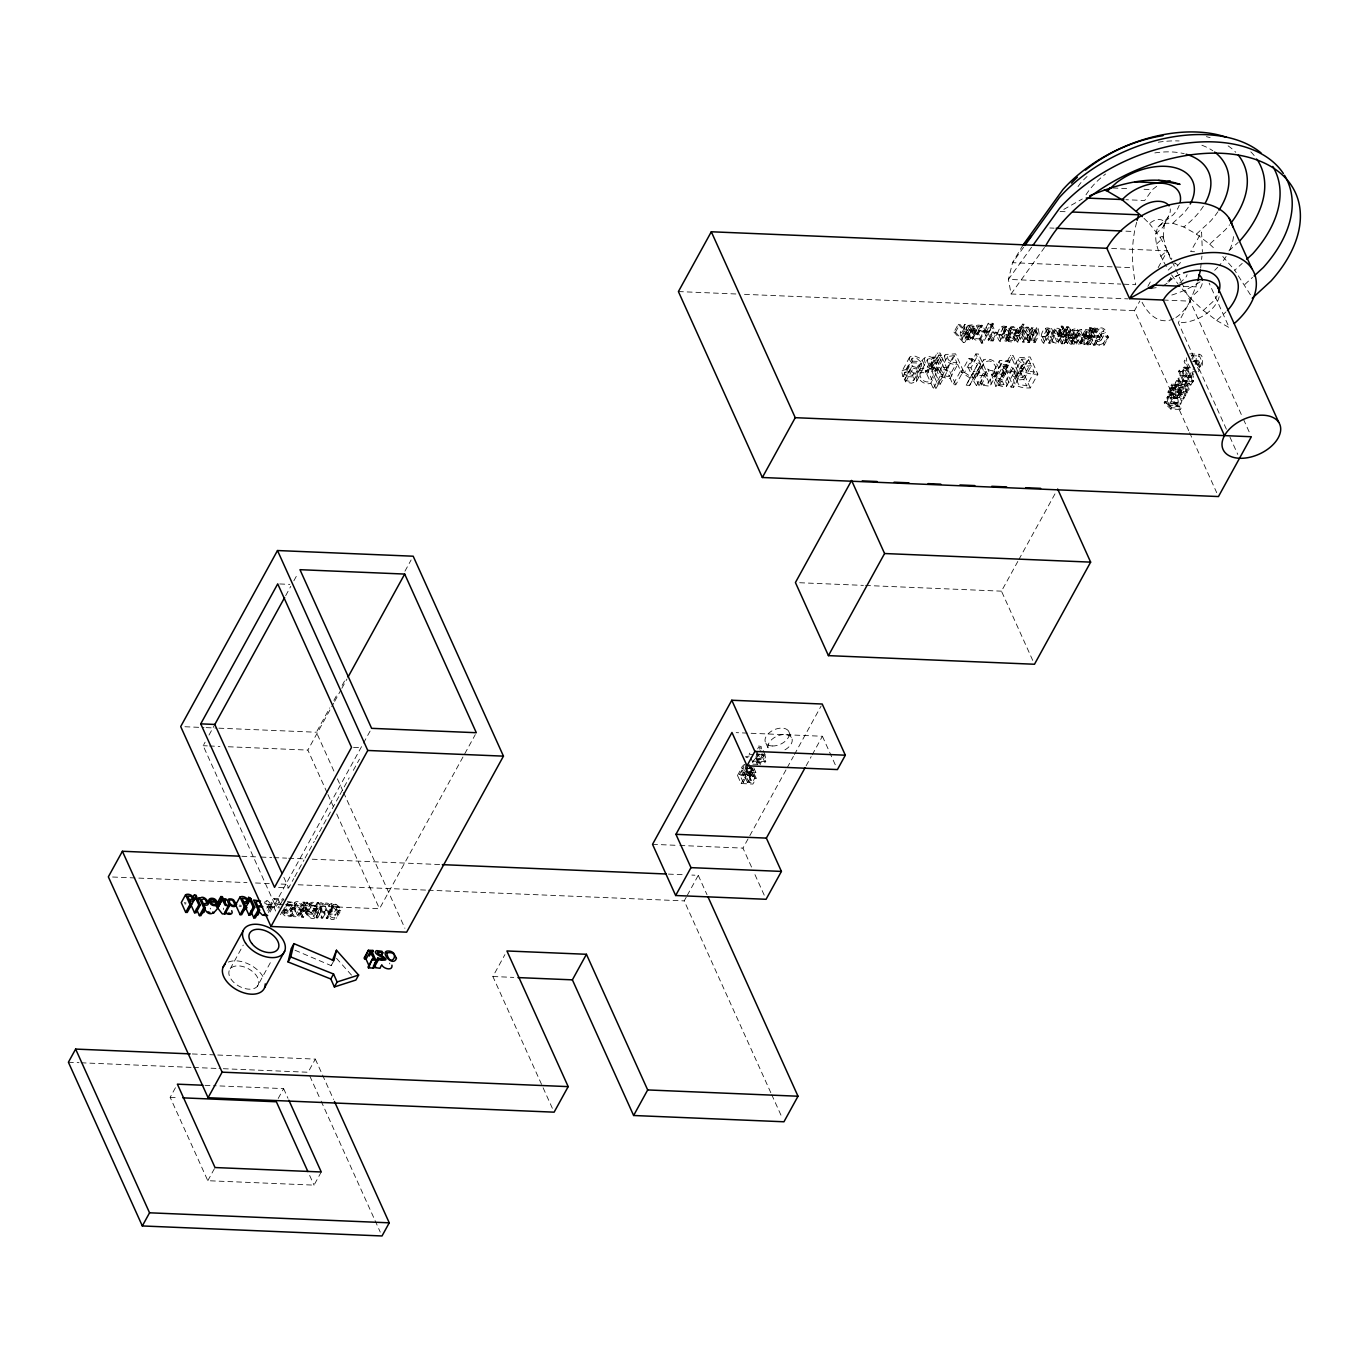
<?xml version="1.0" encoding="UTF-8"?>
<svg xmlns="http://www.w3.org/2000/svg" width="1368" height="1368" viewBox="0 0 1368 1368"><rect width="100%" height="100%" fill="white"/><g stroke="black" fill="none" stroke-linecap="round" stroke-linejoin="round"><path stroke-width="0.75" stroke-dasharray="5 3.75" d="M968.134 325.396L963.739 333.638L966.287 339.811L967.775 339.863L974.221 326.336L972.374 324.814L968.134 325.396L970.596 331.997L964.833 342.41L961.858 339.281L961.926 332.424L966.218 324.609L964.611 324.541L960.319 332.356L960.353 337.691L955.497 332.168L953.958 332.099L958.25 324.284L959.806 324.353L964.662 329.876L960.353 337.691M961.858 339.281L966.167 331.466L966.218 324.609M223.429 908.095L223.531 909.515M1163.21 237.536L1164.322 224.369M1193.751 360.656L1199.599 360.913L1197.718 364.333C1202.934 377.773 1205.721 347.831 1197.171 356.159A8.721 4.361 -87.6 0 0 1196.06 359.168L1196.555 361.665L1197.752 357.133L1199.445 356.005L1202.062 361.819L1200.061 366.761L1196.162 366.59M1136.688 222.214C1131.08 242.529 1131.404 264.178 1135.731 284.715L1122.991 284.168M1200.659 268.128L1201.942 256.09M751.528 766.73L754.452 773.211L752.28 776.596L753.785 776.648L755.974 772.8L752.981 765.875M749.938 767.995L752.126 770.15L756.983 769.466M751.528 767.619L752.554 768.867M904.385 372.353L904.675 374.918L912.884 375.259L920.459 361.494L916.355 358.074L912.285 358.194L904.385 372.353L908.78 371.822L912.884 375.259M911.96 358.604L912.234 361.152L904.675 374.918M1007.6 335.69L1007.754 337.144L1012.423 337.332L1016.715 329.517C1011.362 322.301 1003.325 336.477 1012.423 337.332M1011.892 327.875L1005.343 341.436L1006.831 341.504L1011.123 333.689L1007.823 326.353L1006.335 326.285L1002.402 334.921L1006.335 326.285M1095.101 340.957L1099.53 339.196L1097.392 336.716L1093.442 337.503L1098.949 329.004L1102.608 329.261L1103.942 330.953L1099.393 333.142L1095.101 340.957L1096.589 344.137L1099.701 345.506L1104.233 344.993L1108.525 337.178C1108.302 334.185 1100.3 338.956 1101.479 333.689C1104.506 334.014 1107.567 331.244 1104.147 329.021A4.326 2.651 28.8 0 0 1101.924 327.91L1097.033 328.132L1091.664 337.845L1094.981 345.181L1093.494 345.129L1090.176 337.793L1091.664 337.845M1099.393 333.142L1102.317 337.178L1108.525 337.178M1013.62 379.329C1013.329 387.418 1024.41 388.273 1030.275 387.913L1037.85 374.148L1030.07 356.945L1018.75 357.715L1010.849 372.164C1009.174 375.601 1017.963 377.431 1014.423 378.44L1013.62 379.329L1021.981 364.692C1025.521 363.683 1016.749 361.853 1018.408 358.416L1018.75 357.715M1021.178 365.564C1020.904 373.669 1031.968 374.524 1037.85 374.148M1180.259 374.969L1178.6 371.309L1179.267 370.112L1189.014 370.523L1193.614 380.749L1193.016 381.86L1183.063 381.193L1181.131 384.579L1178.891 382.493L1178.053 378.235L1179.404 375.242L1190.006 375.362L1188.347 371.72L1189.373 370.352L1184.756 360.126L1184.107 361.323L1188.707 371.549L1196.504 371.874M1192.81 381.587L1190.878 384.972L1181.131 384.579M933.523 358.45C923.742 350.858 916.936 367.667 917.141 375.14C918.783 380.612 925.093 385.725 930.873 383.125L938.448 369.36L940.893 374.781L933.318 388.529L935.934 388.632L943.51 374.883L935.524 357.202L932.908 357.099L925.349 370.848L925.948 372.199L933.523 358.45L932.908 357.099M924.614 358.125C923.605 364.965 931.779 372.335 938.448 369.36M981.489 326.012C971.827 320.163 968.065 343.676 980.001 340.016L984.293 332.202L985.678 335.28L981.386 343.094L982.874 343.163L987.166 335.348L982.634 325.293L981.147 325.242L977.197 333.826L981.147 325.242M976.444 325.823L979.18 331.432L984.293 332.202M997.888 385.212L1004.625 387.11A5.438 3.317 28.8 0 0 1006.54 386.152L1006.848 385.571A6.139 3.745 28.8 0 0 1006.591 383.245C1004.642 378.149 980.993 374.986 1002.299 376.508L1009.875 362.759L1008.866 360.553L999.615 360.519L991.595 374.849L995.904 386.477L998.52 386.58L1006.078 372.831L1005.463 371.446L997.888 385.212L998.52 386.58M999.153 361.101L1003.479 372.712L995.904 386.477M1078.394 330.68L1073.794 330.646L1080.823 334.51A3.488 2.138 28.8 0 1 1080.976 335.844L1080.805 336.169A3.078 1.881 28.8 0 1 1079.198 336.733L1075.881 335.622L1071.589 343.436L1074.906 344.548A3.078 1.881 28.8 0 0 1076.496 343.984L1076.667 343.659A3.488 2.138 28.8 0 0 1076.53 342.325L1069.502 338.46L1074 338.494L1078.394 330.68L1077.83 329.432C1070.067 326.029 1064.834 339.178 1070.46 344.155L1071.948 344.223L1080.002 329.363L1081.49 329.432L1083.969 334.904L1087.697 335.639L1085.457 329.603L1086.944 329.654C1092.536 334.014 1087.235 348.772 1080.139 343.761L1087.987 329.705L1090.724 329.808L1082.362 343.71L1079.66 342.718L1077.197 337.246L1081.49 329.432M1072.307 329.739L1074.752 336.34L1070.46 344.155M295.009 950.23L331.193 965.637L332.031 962.166M1194.555 251.746L1190.639 251.592L1201.6 232.064L1202.369 252.071M1057.019 342.051L1055.121 337.845A2.326 1.419 28.8 0 0 1053.582 337.144L1052.488 337.092A2.308 1.402 28.8 0 0 1051.547 337.691C1052.744 349.781 1066.459 335.434 1059.413 330.03A2.326 1.419 28.8 0 0 1057.874 329.329L1056.78 329.278A2.308 1.402 28.8 0 0 1055.84 329.876L1051.547 337.691M1226.395 429.227L1178.293 322.694L1190.143 301.165L1197.308 282.731M1055.84 329.876L1057.755 334.1L1061.312 334.237M297.489 915.517L295.591 911.293A2.308 1.402 28.8 0 0 294.069 910.592L292.974 910.541A2.326 1.419 28.8 0 0 292.017 911.139C293.231 923.212 306.945 908.899 299.883 903.479A2.308 1.402 28.8 0 0 298.361 902.777L297.266 902.726A2.326 1.419 28.8 0 0 296.326 903.325L292.017 911.139M296.326 903.325L298.224 907.531L301.798 907.702M1180.721 375.995L1182.619 380.201L1181.695 382.578A2.394 1.197 -87.6 0 1 1180.858 382.954L1178.925 378.97A1.83 0.906 -87.6 0 1 1179.113 377.5L1180.721 375.995L1190.468 376.405L1192.366 380.612L1191.442 382.989A2.394 1.197 -87.6 0 1 1190.605 383.365L1180.858 382.954M747.031 767.687L745.987 769.244L747.544 769.312L747.869 767.739M980.035 382.698C983.575 386.169 991.492 384.271 987.115 378.714C985.216 371.857 977.043 378.235 975.948 373.652C982.686 370.608 991.578 376.662 991.099 384.015A6.943 4.241 28.8 0 1 988.944 386.067L981.147 385.143L980.035 382.698L987.764 368.95C991.27 372.541 999.033 370.352 994.673 364.948C987.217 353.936 979.197 368.471 977.214 376.097M940.038 370.283C939.354 375.037 945.527 376.73 949.255 376.303L956.83 362.554L953.718 355.68L947.614 356.535L940.038 370.283L946.16 369.428L949.255 376.303M947.614 356.535C946.913 361.289 953.086 362.965 956.83 362.554M287.827 902.812L283.45 912.063L288.118 912.251L292.427 904.436C288.922 898.451 284.202 906.95 283.518 910.626M306.586 913.02L310.895 905.206L315.563 905.411C311.733 899.067 306.312 909.019 306.586 913.02L311.271 913.225L317.222 902.675L318.71 902.743L313.135 914.217L307.013 913.978L311.323 906.163L317.444 906.42C311.34 894.586 303.781 910.968 301.883 917.227L303.371 917.295L307.663 909.481C301.063 899.802 314.674 901.991 303.85 911.413C299.507 910.387 301.832 915.141 303.371 917.295M310.964 903.786L310.895 905.206M328.782 912.524L328.713 913.944L333.382 914.149L337.674 906.334C334.168 900.349 329.466 908.831 328.782 912.524L331.347 912.2L333.382 914.149M333.074 904.71L328.713 913.944M1014.098 373.002L1016.356 376.747L1022.922 377.568L1030.48 363.82L1028.206 358.775L1021.674 359.254L1014.098 373.002L1020.648 372.541L1022.922 377.568M1021.674 359.254L1023.931 362.999L1030.48 363.82M1166.357 266.674C1159.978 254.927 1151.582 240.238 1158.098 226.917L1166.135 219.53A20.075 12.329 -24.3 0 0 1170.221 208.894M970.801 338.768L970.015 336.938L966.03 336.032L970.34 328.217C979.762 326.456 972.853 342.889 966.954 338.067L966.03 336.032M1003.838 384.63L1002.453 381.433L995.459 379.825L1003.018 366.06L1010.011 367.684L1011.397 370.882L1003.838 384.63L1000.658 384.955L997.084 383.399L995.459 379.825M1074.957 343.111L1074.171 341.299L1070.204 340.375L1074.496 332.561C1083.935 330.817 1077.026 347.233 1071.127 342.41L1070.204 340.375M974.221 326.336L969.878 325.909L965.329 334.117L972.357 337.981A3.488 2.138 28.8 0 1 972.511 339.298L972.34 339.623A3.078 1.881 28.8 0 1 970.733 340.187L967.415 339.093M969.707 326.08L965.586 335.04M1009.875 362.759C998.418 356.843 1000.829 372.558 994.673 378.081M1006.694 327.106C999.598 322.113 994.297 336.819 999.888 341.213L1001.376 341.282L1005.668 333.467L1003.992 327.174A2.924 1.796 28.8 0 1 1005.736 327.465L1009.635 333.621L1011.123 333.689M1001.838 326.61L1004.197 333.399L1005.668 333.467M1024.239 327.841C1017.142 322.848 1011.841 337.554 1017.433 341.949L1018.921 342L1023.213 334.185L1021.537 327.91A2.924 1.796 28.8 0 1 1023.281 328.2L1027.197 334.356L1022.888 342.171L1024.375 342.239L1028.668 334.425L1024.068 324.199L1022.58 324.148L1018.271 331.962L1019.947 335.656L1024.239 327.841L1022.58 324.148M1019.382 327.328L1021.742 334.134L1023.213 334.185M1050.333 328.936C1043.237 323.925 1037.936 338.648 1043.527 343.043L1045.015 343.094L1049.324 335.28L1047.631 329.004A2.924 1.796 28.8 0 1 1049.376 329.278L1053.292 335.451L1048.982 343.265L1050.47 343.334L1054.779 335.519L1051.462 328.183L1049.974 328.115L1046.041 336.75L1049.974 328.115M1045.477 328.423L1047.837 335.228L1049.324 335.28M1058.456 342.838L1058.234 340.051L1055.857 337.144A4.07 2.479 28.8 0 0 1053.411 336.118L1051.718 336.049A4.019 2.462 28.8 0 0 1050.128 336.904L1051.992 342.051L1057.55 343.573L1065.501 329.773L1065.039 328.748L1067.775 328.85L1063.483 336.665L1060.747 336.562L1065.039 328.748M743.713 766.251C742.807 771.193 748.621 780.205 751.904 772.612L749.459 772.51L747.202 775.365M1054.42 329.089C1052.266 337.964 1069.502 337.041 1060.149 329.346A4.07 2.479 28.8 0 0 1057.703 328.303L1056.01 328.234A4.019 2.462 28.8 0 0 1054.42 329.089L1050.128 336.904M937.2 368.915C935.798 375.55 944.741 378.816 950.144 378.269L953.034 384.682L955.787 384.801L963.363 371.036L955.582 353.833L945.459 354.466L937.2 368.915L939.799 367.496L948.024 367.582L955.787 384.801M944.775 355.167C943.356 361.802 952.299 365.068 957.703 364.504L960.61 370.933L953.034 384.682M298.925 916.321L298.703 913.499L296.343 910.592A4.019 2.462 28.8 0 0 293.898 909.566L292.205 909.481A4.07 2.479 28.8 0 0 290.614 910.353C290.922 925.349 310.81 910.25 300.635 902.777A4.019 2.462 28.8 0 0 298.19 901.751L296.497 901.683A4.07 2.479 28.8 0 0 294.907 902.538L290.614 910.353M294.907 902.538C293.675 906.642 299.763 911.379 303.217 908.506M309.613 903.205C308.467 907.104 313.152 910.49 316.795 909.976C321.224 904.522 314.794 919.091 309.835 916.509A2.839 1.727 28.8 0 1 308.176 915.568L307.013 913.978M339.555 907.343C321.839 889.183 326.439 939.269 340.786 910.421C338.512 905.89 337.537 920.715 331.945 917.432A2.839 1.727 28.8 0 1 330.286 916.492L329.141 914.901L333.433 907.087L339.555 907.343L335.245 915.158L329.141 914.901M331.723 904.128C330.509 908.78 336.784 912.336 340.786 910.421M1016.612 380.099L1018.493 384.305L1026.65 385.844L1034.208 372.079L1031.335 365.735L1024.17 366.35L1016.612 380.099L1023.777 379.483L1026.65 385.844M1024.17 366.35L1026.068 370.557L1034.208 372.079M1084.961 344.326L1082.652 337.469L1086.944 329.654M1074.051 331.586L1067.399 343.607L1064.03 343.83C1063.517 341.675 1069.468 343.83 1063.945 337.691L1068.237 329.876L1065.501 329.773M1065.877 342.787L1070.255 334.784L1068.237 329.876M1087.987 329.705L1091.185 330.834L1093.186 335.741L1090.758 335.861L1086.466 343.676L1088.808 343.761L1086.876 338.648L1093.237 327.465L1094.93 327.533L1095.511 328.816L1091.219 336.631L1088.945 335.28L1091.219 336.631M1083.405 343.453L1081.165 337.417L1085.457 329.603M1162.954 285.998L1168.682 282.116L1170.82 277.294M760.112 748.929L760.181 747.561L758.624 747.082L756.572 750.827L760.232 758.932L763.977 756.589L761.805 751.049M761.377 748.912L761.155 746.466L758.129 745.885L759.599 749.117M909.635 357.185L901.7 371.72L902.88 376.474L913.636 376.918L921.211 363.17L910.438 362.725L909.173 358.946L910.25 356.586L915.072 356.125L919.535 358.023L922.99 361.631L924.563 365.94L916.406 381.74L911.43 383.228L905.633 381.928L904.556 379.552L912.114 365.803C914.953 367.975 923.896 369.086 921.211 363.17M1010.576 327.072L1006.061 335.331L1006.728 338.033L1012.85 338.289L1017.142 330.475L1011.038 330.218C1007.925 325.276 1016.014 325.567 1017.604 328.816C1021.828 333.963 1014.885 345.01 1008.301 341.128L1007.686 339.777L1012.081 331.962L1016.561 332.869A2.839 1.727 28.8 0 0 1017.433 332.031L1017.142 330.475M904.556 379.552C907.377 381.74 916.321 382.852 913.636 376.918M1003.445 327.414L999.033 335.468L1001.376 341.282M1020.99 328.149L1016.578 336.203L1018.921 342M1047.084 329.243L1042.672 337.298L1045.015 343.094M1067.399 343.607L1065.433 337.759L1070.272 328.97L1068.322 326.815L1066.835 326.747L1062.526 334.562L1063.483 336.665M1086.466 343.676L1087.885 344.975L1090.484 344.257L1088.364 338.717L1093.819 328.748L1093.237 327.465M1090.347 344.565L1094.81 336.032L1092.673 330.902L1093.665 330.936L1091.254 327.773L1089.766 327.704L1085.474 335.519L1086.414 337.622L1083.678 337.52L1086.876 338.648M920.048 372.985C918.886 378.115 924.956 383.912 930.086 381.347L937.644 367.599L934.344 360.28L929.556 358.638L927.607 359.237L920.048 372.985L923.144 372.541L926.786 374.028L930.086 381.347M927.607 359.237C926.444 364.35 932.514 370.164 937.644 367.599M1107.687 335.553C1108.986 340.444 1097.888 349.267 1097.17 341.504C1100.214 341.829 1103.258 339.059 1099.838 336.836A4.326 2.651 28.8 0 0 1097.615 335.724L1092.741 335.947L1093.442 337.503M970.066 378.013L961.242 372.353L968.818 358.604L977.624 364.264L966.218 385.229L969.655 385.366L980.685 364.452L975.914 353.919L978.53 354.021L986.653 372.011L979.095 385.776L976.478 385.656L972.631 379.381M1163.706 225.977L1168.717 215.956M916.406 381.74C918.851 374.678 908.215 366.624 902.076 370.933M1014.423 341.025C1015.808 337.007 1009.772 332.424 1006.284 334.886M972.34 339.623L976.803 331.483A3.488 2.138 28.8 0 0 976.649 330.167L974.067 327.944L969.895 327.226M1006.54 386.152L1014.406 371.822A6.139 3.745 28.8 0 0 1014.15 369.497L1009.601 365.598L1002.248 364.333M966.218 385.229L977.624 364.264M283.176 904.727L274.797 904.368L203.148 745.714L205.097 742.174M208.996 735.095L214.827 724.476M285.673 595.696L290.786 586.325M293.863 580.784L297.933 573.38M333.895 771.056L316.367 732.239L329.756 707.889M333.877 700.399L337.999 692.909M342.12 685.419L345.215 679.811M404.945 571.191L411.118 559.957M327.089 792.653L307.868 750.091L333.621 703.272M334.647 701.391L340.82 690.156M341.846 688.292L347.01 678.921M230.2 968.8L243.282 945.031M266.811 908.164L269.393 903.479L267.358 901.529L264.793 901.854L264.725 903.273L269.393 903.479M275.652 911.054L274.096 907.6L270.146 907.446L269.633 906.283L273.925 898.468L283.398 898.861L283.911 900.024L279.961 899.853L275.669 907.668L279.619 907.839M267.82 910.729L270.967 903.82L267.461 900.589L263.443 901.273M270.146 907.446L274.438 899.631L273.925 898.468M268.367 912.473L271.89 906.215L272.488 907.565L269.051 913.824M274.797 904.368L362.434 745.03M363.461 743.149L370.591 730.204M274.096 907.6L278.405 899.785L274.438 899.631M321.258 1171.983L314.024 1185.133L207.799 1180.704L170.162 1097.324L177.395 1084.174M278.576 887.507L288.631 887.935L293.761 878.598M294.787 876.734L304.038 859.942M305.064 858.078L314.298 841.269M315.324 839.405L338.939 796.484M339.965 794.603L349.199 777.811M353.303 770.355L359.476 759.154M279.961 905.12L282.526 900.435M280.423 914.73L283.005 910.045M283.877 913.003L288.186 905.188L294.291 905.445L289.999 913.26L283.877 913.003L285.023 914.611A2.839 1.727 28.8 0 0 286.682 915.534C291.914 917.637 299.216 904.522 290.991 907.719A2.839 1.727 28.8 0 1 289.332 906.796L288.186 905.188M282.013 912.011C284.749 919.792 295.488 917.654 295.522 908.523L294.924 907.189M301.883 917.227L298.566 909.891L302.875 902.076L304.363 902.145L304.842 903.222L300.55 911.037L300.054 909.959L304.363 902.145M257.406 986.242A16.211 9.901 28.8 0 0 242.461 966.441A16.211 9.901 28.8 0 0 231.551 979.881A16.211 9.901 28.8 0 0 257.406 986.242L271.48 960.627M301.028 912.08L305.321 904.265M303.85 911.413L303.268 910.13L307.561 902.316A3.352 2.035 28.8 0 0 306.398 902.281L304.842 903.222M314.418 910.558L312.93 910.49L316.247 917.825L317.718 917.894L315.256 912.405L316.897 911.618L318.864 912.849L321.258 918.031L322.728 918.099C315.769 909.19 326.422 910.746 326.268 918.253L327.739 918.304C327.26 908.814 318.47 911.43 314.418 910.558L318.71 902.743M315.256 912.405C317.444 903.205 323.481 900.281 325.55 910.216L321.258 918.031M313.135 914.217C294.479 899.528 314.743 933.831 318.676 909.498M316.247 917.825C319.804 906.693 327.431 894.963 332.048 910.49L327.739 918.304M320.232 912.644C322.455 903.444 328.491 900.452 330.56 910.438L326.268 918.253M317.718 917.894L322.027 910.079L319.548 904.607M322.728 918.099L327.037 910.284L324.541 904.829M207.799 1180.704L215.032 1167.537M331.193 965.637L333.929 960.661M285.262 904.812L379.5 908.745L475.294 734.599M278.183 1098.487L283.621 1088.62L213.511 1085.679M217.751 1055.019L315.324 1059.106L308.091 1072.255L219 1068.528M552.364 1108.302L492.873 976.513L504.912 954.625M902.88 376.474L910.438 362.725M904.71 379.569L912.268 365.803M905.633 381.928L913.191 368.18L912.114 365.803M913.841 380.304L921.399 366.556M929.624 366.692L937.183 352.944L940.158 353.064L941.184 355.321L933.609 369.086L930.633 368.95L929.624 366.692L932.6 366.829L933.609 369.086M935.934 388.632L927.966 370.967L935.524 357.202M926.786 374.028L934.344 360.28M930.633 368.95L938.209 355.201L937.183 352.944M932.6 366.829L940.158 353.064M931.796 371.121L939.354 357.373L941.971 357.476L947.802 370.386L940.244 384.151L937.627 384.032L931.796 371.121L934.412 371.224L940.244 384.151M955.497 332.168L959.806 324.353M934.412 371.224L941.971 357.476M937.627 384.032L945.185 370.283L939.354 357.373M946.16 369.428L953.718 355.68M948.024 367.582L955.582 353.833M953.958 332.099L963.243 342.342L967.535 334.527L969.125 334.596L966.167 331.466M965.415 333.895L969.929 334.151L969.365 332.886L973.657 325.071M966.954 338.067L971.246 330.252L970.34 328.217M967.775 339.863L971.725 331.278L975.025 332.373A3.078 1.881 28.8 0 0 976.632 331.808M973.845 334.271L978.137 326.456M950.144 378.269L957.703 364.504M982.874 343.163L978.342 333.108L982.634 325.293M977.675 334.852L974.461 333.946A1.83 1.111 28.8 0 0 973.691 334.562L975.658 338.563L979.539 339.007L977.675 334.852L981.967 327.037L978.77 326.131A1.83 1.111 28.8 0 0 978 326.747L979.967 330.748L983.849 331.21L981.967 327.037M737.506 775.468L740.738 769.568L742.14 769.62L745.799 777.725L743.234 782.359L747.612 782.547L749.989 778.221L751.374 778.272L748.997 782.616L752.229 782.735L754.777 778.101L751.117 769.996L752.52 770.064L756.162 778.153L752.93 784.052L741.148 783.556L737.506 775.468L749.271 775.964L752.93 784.052M749.818 753.084L749.151 754.264L761.463 754.777L765.105 762.882L752.81 762.369L750.622 757.513M743.234 782.359L739.575 774.271L742.14 769.62M979.539 339.007L983.849 331.21M989.577 339.794L993.869 331.979L992.364 331.928L988.072 339.743L989.577 339.794L986.054 332.014L984.105 330.953L988.397 323.139L992.963 323.327L993.425 324.336L989.115 332.15L987.628 332.082L991.92 324.267L993.425 324.336M984.55 331.962L988.397 323.139M986.054 332.014L990.346 324.199L988.859 324.148M961.242 372.353L964.508 372.489L972.067 358.741L980.685 364.452M747.612 782.547L743.953 774.459L746.329 770.116L747.715 770.184L751.374 778.272M964.508 372.489L973.11 378.201L968.356 367.667L975.914 353.919M989.115 332.15L992.963 323.327M748.997 782.616L745.338 774.51L747.715 770.184M752.28 776.596L748.621 768.491L749.715 767.328M741.148 783.556L744.397 777.657L740.738 769.568M752.81 762.369L753.477 761.172L765.772 761.685L765.105 762.882M759.326 763.994L756.401 757.513L759.565 754.093M979.095 385.776L970.972 367.787L978.53 354.021M751.117 769.996L748.57 774.647L745.338 774.51M749.271 775.964L752.52 770.064M991.92 324.267L995.425 332.048L997.392 333.108L993.082 340.923L988.517 340.735L992.364 331.928M760.676 764.49L757.017 756.384L756.88 757.393A2.839 1.744 -24.3 0 0 757.376 758.453L759.086 758.881L762.113 753.597L765.772 761.685M760.232 758.932L762.284 755.187L760.095 750.331M993.082 340.923L991.133 339.863L995.425 332.048M992.638 339.931L996.93 332.116M770.817 1092.707L684.205 900.896L686.223 897.237M687.232 895.424L698.261 875.349L691.866 875.075M969.655 385.366L983.524 359.904C990.261 356.86 999.136 362.896 998.674 370.249A6.943 4.241 28.8 0 1 996.502 372.301L988.705 371.378L987.764 368.95M974.033 380.253L981.608 366.504L980.206 365.632L977.214 371.617L973.777 371.48M977.06 376.08L984.618 362.332L983.524 359.904M1006.831 341.504L1003.514 334.168L1007.823 326.353M999.888 341.213L1007.173 328.149M976.478 385.656L984.037 371.908L981.608 366.504M1006.728 338.033L1011.038 330.218M981.147 385.143L988.705 371.378M1008.301 341.128L1012.594 333.313L1012.081 331.962M988.106 383.331L995.682 369.565M1012.953 340.204L1017.262 332.39M994.365 376.046L1001.923 362.298M990.671 384.921L998.247 371.156M1024.375 342.239L1019.759 332.014L1024.068 324.199M1017.433 341.949L1024.717 328.884M1002.915 369.121L1010.473 355.355L1013.09 355.475L1021.212 373.464L1013.654 387.212L1011.038 387.11L1002.915 369.121L1005.531 369.223L1013.654 387.212M1022.375 334.955L1026.667 327.14L1028.172 327.208L1032.207 332.937L1027.898 340.752L1023.862 335.023L1022.375 334.955L1027.932 342.376L1029.3 342.445L1033.592 334.63L1033.199 329.055L1037.902 334.801L1039.27 334.869L1038.209 327.619L1036.67 327.55L1032.361 335.365L1033.37 340.991L1037.679 333.176L1036.67 327.55M1002.299 376.508L1001.308 374.302L1008.866 360.553M997.084 383.399L1004.642 369.651L1003.018 366.06M1023.862 335.023L1028.172 327.208M1005.531 369.223L1013.09 355.475M751.528 867.056L742.978 848.109L786.207 769.517M787.233 767.636L793.406 756.418M794.432 754.538L821.193 705.888M1027.898 340.752L1027.488 335.16L1031.78 327.345L1037.679 333.176M1027.488 335.16L1028.719 335.211L1033.011 327.397M1029.3 342.445L1028.907 336.87L1033.199 329.055M1027.932 342.376L1032.224 334.562L1033.592 334.63M1028.907 336.87L1033.592 342.616L1034.96 342.684L1033.917 335.434L1038.209 327.619M1033.592 342.616L1037.902 334.801M1023.315 364.076L1015.757 377.825L1023.367 364.162M1034.96 342.684L1039.27 334.869M1011.038 387.11L1018.596 373.344L1010.473 355.355M1020.648 372.541L1028.206 358.775M1030.275 387.913L1022.512 370.694L1030.07 356.945M806.094 765.875L811.19 756.624M812.216 754.777L822.407 736.258L736.172 732.649M1050.47 343.334L1047.17 335.998L1051.462 328.183M1043.527 343.043L1050.812 329.979M1023.777 379.483L1031.335 365.735M1056.9 333.929L1061.192 326.114L1062.885 326.2L1063.466 327.465L1059.174 335.28L1056.9 333.929L1059.174 335.28M1057.481 335.211L1061.773 327.397L1061.192 326.114M1058.593 333.997L1062.885 326.2M1070.272 328.97L1070.734 329.979L1062.936 343.847L1061.448 343.778L1058.131 336.442L1062.423 328.628L1063.911 328.696L1067.228 336.032L1065.74 335.964L1062.423 328.628M1062.936 343.847L1059.619 336.511L1063.911 328.696M1065.433 337.759L1066.441 337.793L1064.013 334.63L1068.322 326.815M1064.971 336.733L1069.263 328.918M1061.448 343.778L1065.74 335.964M1064.03 343.83L1068.322 336.015L1067.827 334.904L1070.169 334.972M1069.571 338.238L1073.88 330.423M1074.102 338.494L1073.521 337.246L1077.83 329.432M1071.127 342.41L1075.419 334.596L1074.496 332.561M1076.496 343.984L1080.805 336.169M1079.66 342.718L1083.969 334.904M1089.253 336.511L1084.431 335.947L1080.515 344.582L1079.027 344.514L1083.319 336.699L1080.002 329.363M1084.14 338.546L1088.449 330.731M1088.364 338.717L1089.373 338.751L1086.944 335.587L1091.254 327.773M1087.902 337.691L1092.194 329.876M1090.638 335.348L1094.93 327.533M1089.373 338.751L1094.486 329.979L1095.956 330.03L1099.274 337.366L1097.786 337.315L1094.486 329.979M1086.961 344.787L1091.271 336.973L1090.758 335.861M1088.808 343.761L1093.1 335.947M1093.494 345.129L1097.786 337.315M1094.981 345.181L1101.172 333.98M1099.53 339.196L1103.839 331.381M1101.206 340.153L1105.498 332.339M1104.233 344.993L1103.497 343.368L1107.789 335.553M1188.724 430.698L1134.517 310.639L1139.818 300.994M1147.889 286.322L1151.993 278.85M1158.166 267.632L1167.417 250.823L1106.849 248.292M1032.737 660.402L1001.479 591.164L1017.826 561.444M1018.835 559.597L1055.6 492.754M1171.555 384.134L1176.172 394.343L1175.522 395.54L1170.905 385.314L1171.555 384.134L1181.302 384.528L1185.919 394.753L1185.252 395.951L1169.366 395.215L1168.169 397.404L1177.916 397.814L1179.113 395.626L1181.251 400.687L1180.276 402.876L1170.495 402.534L1171.504 400.294L1169.366 395.215M1173.881 398.498L1174.531 397.318L1171.23 389.983L1170.563 391.162L1173.881 398.498L1183.628 398.909L1184.278 397.729L1180.977 390.393L1169.965 390.017L1170.136 387.383L1185.765 388.033L1187.715 385.879L1188.399 388.409L1186.689 390.068L1176.942 389.658L1176.018 387.623L1177.968 385.485L1187.715 385.879M1167.964 392.086L1179.746 392.599L1179.319 393.403L1178.361 391.299L1178.652 394.6L1176.719 398.122L1178.105 405.492L1168.358 405.082L1166.972 397.729L1168.905 394.189L1167.964 392.086L1168.614 390.889L1187.492 391.881L1186.843 393.061L1177.096 392.65L1174.342 385.605L1176.651 380.407L1186.381 380.817C1188.535 390 1169.948 389.966 1176.651 380.407M1169.965 390.017L1170.136 387.383M1177.916 397.814L1177.455 396.788L1167.674 396.429L1169.418 405.988L1179.165 406.399L1181.234 408.194L1180.533 409.459L1170.786 409.049L1164.168 402.825L1164.835 401.576L1174.582 401.987L1178.105 405.492M1170.991 403.646L1180.738 404.056L1182.106 400.294L1180.225 393.625L1169.572 392.992L1170.016 392.188L1172.376 399.883L1170.991 403.646L1170.495 402.534M1177.096 392.65L1179.113 389.367A3.078 1.539 -87.6 0 0 1179.661 387.195L1179.643 386.597A3.488 1.744 -87.6 0 0 1179.233 384.887L1177.557 384.032L1175.574 386.631M1185.252 395.951L1180.652 385.725L1181.302 384.528M1183.063 381.193L1183.884 380.338L1179.267 370.112M1193.836 361.733L1194.503 360.536L1199.12 370.762L1198.454 371.942M1179.13 389.145L1179.883 387.794L1179.712 390.427L1179.13 389.145L1169.383 388.734M1170.786 409.049L1171.487 407.784L1181.234 408.194M1164.168 402.825L1173.898 403.235L1174.582 401.987M1180.977 390.393L1180.31 391.573L1183.628 398.909M1200.061 366.761L1198.915 364.23L1199.599 360.913M1180.225 402.944L1180.738 404.056M1023.042 245.009L1012.525 262.69L1008.438 279.397L1011.072 293.966L1127.95 298.857M755.923 756.35L757.992 753.956M917.056 371.874L920.425 370.3L925.948 372.199M972.135 333.638L974.05 332.732L977.197 333.826M1185.321 387.041L1187.304 384.442L1188.98 385.297A3.488 1.744 -87.6 0 1 1189.39 387.007L1189.408 387.606A3.078 1.539 -87.6 0 1 1188.86 389.777L1187.15 391.094L1177.403 390.684M749.442 764.575L753.084 772.663L750.69 775.793L747.39 776.973A3.488 2.138 -24.3 0 1 745.987 776.545L741.901 767.824M1156.695 186.322L1152.369 189.639L1144.691 200.498L1125.881 199.711M1023.623 247.249L1012.525 262.69L1132.909 267.718M1031.626 247.163L1008.438 279.397L1120.871 284.082M1078.018 186.595L1080.395 183.278A88.253 54.224 -24.3 0 1 1087.064 176.489M1011.072 293.966L1044.519 247.471M963.841 333.211L969.365 332.886M991.595 374.849L993.698 373.601L1001.308 374.302M1068.015 337.554L1073.521 337.246M750.912 767.619L748.621 768.491M1186.381 380.817L1184.09 385.998L1186.843 393.061M997.546 334.408L1002.402 334.921M1015.09 335.143L1019.947 335.656M1041.185 336.237L1046.041 336.75M327.431 911.943L332.15 911.533L335.245 915.158M1177.113 266.127L1181.165 261.767M319.086 903.547L321.035 902.641L323.925 904.009M1158.098 226.917L1173.299 214.673A34.696 21.307 -24.3 0 0 1179.216 205.337M1155.533 234.013L1162.578 227.55A8.858 5.438 -24.3 0 0 1161.295 219.803A8.858 5.438 -24.3 0 0 1149.513 223.753L1143.751 218.059M1163.963 223.241L1172.718 223.258L1183.576 213.305A51.727 31.772 -24.3 0 0 1189.322 205.627M1156.456 244.068L1162.851 238.186A1.796 1.111 -24.3 0 0 1162.595 236.613A1.796 1.111 -24.3 0 0 1160.201 237.416L1149.513 223.753M1160.782 256.38L1166.972 250.703L1163.227 237.228M1172.718 223.258L1183.782 226.968L1196.401 234.099L1210.526 221.137A88.253 54.224 -24.3 0 0 1217.913 211.766M1168.221 270.112L1173.334 265.409M1196.401 234.099L1209.688 244.171L1225.335 229.824A105.285 64.672 -24.3 0 0 1229.575 224.814M1179.678 283.056L1185.304 277.892A8.858 5.438 -24.3 0 0 1187.048 274.712M1228.943 250.84L1238.194 242.375M1182.26 288.922L1190.245 298.104L1198.283 290.717A20.075 12.329 -24.3 0 0 1202.25 283.518M1250.386 294.787L1234.757 270.248L1242.23 263.391M1190.245 298.104L1203.327 310.433L1212.664 301.866A34.696 21.307 -24.3 0 0 1217.11 295.676M1244.812 284.476L1252.541 277.379M1203.327 310.433L1216.631 320.505L1225.933 311.955M923.981 367.992L918.988 369.48L913.191 368.18M1018.715 333.211L1012.594 333.313M1094.639 336.75L1091.271 336.973M300.55 911.037L303.268 910.13M1011.191 371.463L1022.512 370.694M1190.382 367.838L1187.971 363.922M999.136 335.228L999.7 334.989A2.924 1.796 28.8 0 1 1001.427 335.28L1005.343 341.436M1016.68 335.964L1017.245 335.724A2.924 1.796 28.8 0 1 1018.972 336.015L1022.888 342.171M1042.792 337.058L1043.339 336.819A2.924 1.796 28.8 0 1 1045.084 337.092L1048.982 343.265M271.804 906.215L267.957 906.762A2.839 1.727 28.8 0 1 266.298 905.821L265.153 904.231L271.257 904.487M317.974 908.147L314.127 908.694A2.839 1.727 28.8 0 1 312.468 907.754L311.323 906.163M306.671 911.601L309.236 911.276L311.271 913.225M743.97 764.729L742.123 766.61A3.078 1.898 -24.3 0 0 742.054 768.166L742.328 768.44A3.488 2.138 -24.3 0 0 743.747 768.884L746.278 768.252M747.988 757.718L746.005 757.513M744.568 764.37L748.228 772.458L745.765 774.716A3.078 1.898 -24.3 0 0 745.714 776.272M1063.791 209.407L1082.276 198.993M975.093 330.953L971.246 330.252M1011.397 370.882L1008.216 371.19L1004.642 369.651M1079.266 335.297L1075.419 334.596M745.474 756.709L749.202 756.059M752.451 761.719L756.401 757.513M1185.081 375.841L1186.364 372.951L1184.466 368.744A2.326 1.163 -87.6 0 0 1183.628 369.086L1183.132 369.958A2.308 1.146 -87.6 0 0 1182.892 371.6L1184.791 375.824L1194.828 376.251M272.488 907.565L268.726 907.959L265.272 906.368M295.522 908.523L289.896 908.352L286.322 904.197M1176.942 389.658L1178.652 387.999L1177.968 385.485M1190.468 376.405L1188.86 377.893A1.83 0.906 -87.6 0 0 1188.672 379.381L1190.605 383.365M287.417 901.495L291.88 902.213L294.291 905.445M284.082 910.233L286.545 910.507L288.118 912.251M1190.006 375.362C1186.261 376.781 1187.51 383.895 1190.878 384.972M1151.24 288.357L1159.465 287.246M1184.654 377.448C1188.433 375.961 1187.783 369.052 1184.602 367.137A4.07 2.035 -87.6 0 0 1183.286 367.804L1182.533 369.155A4.019 2.018 -87.6 0 0 1182.072 371.72L1184.192 377.26L1194.401 377.859M283.809 909.139L287.571 910.028L289.999 913.26M1112.919 187.98L1129.523 188.681M1144.058 189.28L1152.369 189.639M1060.097 211.493L1068.579 211.852M1049.837 227.977L1054.061 228.165M1125.915 231.158L1134.38 231.517M1183.816 286.357L1196.282 286.87M1163.279 300.037L1190.143 301.165A69.99 34.987 -87.6 0 1 1175.232 317.906M678.408 291.572L735.95 293.983M744.483 294.342L1134.517 310.639M1061.773 327.397L1063.466 327.465M1093.819 328.748L1095.511 328.816M1097.735 329.688L1097.033 328.132M1070.734 329.979L1069.725 329.944L1071.845 335.485L1068.322 336.015M1012.046 329.329L1016.715 329.517M1018.271 331.962L1019.759 332.014M984.105 330.953L988.671 331.142M1062.526 334.562L1064.013 334.63M1085.474 335.519L1086.944 335.587M970.596 331.997L972.067 332.065M992.809 332.92L997.392 333.108M1027.197 334.356L1028.668 334.425M1053.292 335.451L1054.779 335.519M1074.752 336.34L1075.881 335.622M1083.319 336.699L1084.807 336.767M960.319 332.356L961.926 332.424M976.855 333.057L978.342 333.108M1002.026 334.1L1003.514 334.168M1032.361 335.365L1033.917 335.434M1045.682 335.929L1047.17 335.998M1058.131 336.442L1059.619 336.511M1077.197 337.246L1075.71 337.178L1079.027 344.514M1081.165 337.417L1082.652 337.469M1063.945 337.691L1060.747 336.562M985.678 335.28L987.166 335.348M1007.686 339.777L1012.269 340.666A2.839 1.727 28.8 0 0 1013.124 339.845L1012.85 338.289M963.243 342.342L964.833 342.41M1189.818 353.833L1199.565 354.244M1191.648 355.68L1199.445 356.005M1192.657 361.494L1196.624 361.562M1194.281 361.802L1200.129 362.058M1195.016 364.059L1198.915 364.23M938.209 355.201L941.184 355.321M1184.602 367.137L1194.35 367.547M968.818 358.604L972.067 358.741M1184.175 368.71L1193.922 369.121M1178.6 371.309L1188.347 371.72M912.234 361.152L920.459 361.494M968.356 367.667L970.972 367.787M945.185 370.283L947.802 370.386M960.61 370.933L963.363 371.036M984.037 371.908L986.653 372.011M1003.479 372.712L1006.078 372.831M1018.596 373.344L1021.212 373.464M1182.619 380.201L1193.614 380.749M1183.269 381.45L1193.016 381.86M925.349 370.848L927.966 370.967M1177.215 381.672L1186.962 382.082M1178.053 383.827L1187.8 384.237M940.893 374.781L943.51 374.883M1170.905 385.314L1180.652 385.725M1170.717 388.666L1180.464 389.076M1170.033 394.018L1179.78 394.429M1168.905 394.189L1185.919 394.753M1174.531 397.318L1184.278 397.729M1166.972 397.729L1176.719 398.122M799.664 582.734L863.396 585.384M865.534 585.47L1001.479 591.164M279.739 583.965L289.794 584.375M184.936 726.75L204.003 727.537M206.123 727.622L216.725 728.067M218.846 728.169L316.367 732.239M353.56 747.441L361.597 747.783M752.862 764.165L758.727 764.404M203.148 745.714L207.338 745.885M209.441 745.97L219.906 746.415M228.285 746.757L307.868 750.091M748.228 772.458L747.287 772.424L747.937 771.244L755.905 772.356M753.084 772.663L754.452 773.211M739.575 774.271L743.953 774.459M744.397 777.657L745.799 777.725M754.777 778.101L756.162 778.153M652.536 844.33L677.776 845.373M679.879 845.475L742.978 848.109M241.845 856.265L258.894 856.984M261.031 857.069L271.702 857.514M273.822 857.599L286.63 858.146M288.768 858.232L303.696 858.847M312.229 859.207L440.188 864.559M668.405 874.101L683.333 874.716M112.603 877.008L246.975 882.616M255.508 882.976L270.437 883.608M281.107 884.053L289.64 884.412M298.173 884.771L426.132 890.106M428.269 890.192L684.205 900.896M287.759 904.248L292.427 904.436M333.005 906.129L337.674 906.334M269.633 906.283L279.089 906.676M307.663 909.481L306.175 909.412L302.875 902.076M322.027 910.079L320.539 910.011L317.222 902.675M325.55 910.216L327.037 910.284M330.56 910.438L332.048 910.49M298.566 909.891L300.054 909.959M290.529 914.987L291.23 916.338M313.682 915.961L314.366 917.312M492.873 976.513L513.787 977.402M192.307 1053.958L215.631 1054.933M68.4 1062.235L79.002 1062.679M81.122 1062.782L191.435 1067.382M193.555 1067.467L216.879 1068.442M205.012 1085.32L211.373 1085.593M170.162 1097.324L178.644 1097.683M184.235 902.709L186.065 902.931M239.041 906.095L241.315 906.574M184.646 903.838L185.911 903.974M762.284 755.187L763.994 755.905M239.622 905.069L241.264 905.428M763.549 754.093C772.373 762.489 747.373 756.589 757.701 763.994M1005.463 371.446L1012.183 373.361A5.438 3.317 28.8 0 0 1014.115 372.387M1216.631 320.505L1229.234 327.636L1209.141 283.108M1174.667 262.81L1177.78 265.101M1169.418 405.988L1171.487 407.784M1173.898 403.235L1180.533 409.459M1209.688 244.171L1215.519 249.643M1164.835 401.576L1168.358 405.082M958.25 324.284L967.535 334.527M336.511 958.335L351.747 975.384M1222.787 256.5L1234.757 270.248M1028.719 335.211L1033.37 340.991M1026.667 327.14L1032.224 334.562M1193.495 377.277L1191.819 372.13A4.019 2.018 -87.6 0 1 1191.87 371.224M1171.572 274.865L1178.258 284.339M1166.972 250.703L1171.88 258.552M210.159 908.147L210.689 909.019M1160.201 237.416L1165.929 247.557M333.433 907.087L334.579 908.677A2.839 1.727 28.8 0 0 336.237 909.617L340.085 909.07L335.793 916.885L336.477 918.236M1191.631 355.27L1192.999 358.844M389.435 963.038L389.914 963.961M1167.417 250.823L1171.435 259.749M1172.29 261.63L1174.838 267.273M1175.693 269.154L1180.789 280.457M1181.644 282.338L1242.606 417.377M1243.478 419.309L1250.489 434.802M1229.9 436.973L1237.766 454.398M1186.808 361.255L1186.312 358.758A8.721 4.361 -87.6 0 1 1186.586 357.783M1185.765 388.033L1186.689 390.068M1179.746 392.599L1180.225 393.625M1189.596 432.647L1216.716 492.685M1168.614 390.889L1169.572 392.992M1167.708 396.378L1168.169 397.404M1089.766 327.704L1090.724 329.808M1066.835 326.747L1067.775 328.85M990.346 324.199L993.869 331.979M987.628 332.082L991.133 339.863M988.072 339.743L988.517 340.735M980.001 340.016L981.386 343.094M930.873 383.125L933.318 388.529M822.407 736.258L835.762 765.858M788.549 731.076L791.422 737.455A12.876 7.9 -24.3 0 1 784.48 750.091M765.841 743.046L768.731 749.425A12.876 7.9 -24.3 0 1 775.673 736.805A12.876 7.9 -24.3 0 1 791.422 737.455M763.207 750.485L765.396 755.358M755.427 750.775L759.086 758.881M755.991 757.564L758.915 764.045M748.245 764.524L753.785 776.648M745.799 764.421L749.459 772.51M745.081 767.568L752.229 782.735M754.965 874.648L764.37 895.493M698.261 875.349L707.017 894.723M771.706 1094.657L782.205 1117.895M337.4 778.819L342.667 790.465M343.539 792.414L404.894 928.291M327.961 794.586L333.193 806.197M336.699 813.943L379.5 908.745M307.561 902.316L308.142 903.598M283.843 877.333L288.631 887.935M278.405 899.785L280.731 904.966M315.324 1059.106L333.587 1099.547M309.835 1076.103L320.266 1099.222M321.138 1101.155L374.182 1218.631M375.054 1220.564L380.27 1232.123M283.621 1088.62L287.981 1098.299M309.647 1175.437L314.024 1185.133M1193.323 374.627L1192.691 372.626M1168.888 254.089L1171.966 263.46M1191.836 358.57L1192.092 359.527M1177.42 396.84L1179.165 406.399M1031.78 327.345L1032.207 332.937M964.611 324.541L964.662 329.876M228.388 962.097A23.188 14.159 28.8 0 1 264.4 979.676M1173.744 318.693A69.99 34.987 -87.6 0 1 1141.562 301.234M1219.145 296.668A31.036 19.067 -24.3 0 1 1178.293 322.694M1233.457 236.596A69.99 42.989 -24.3 0 1 1227.985 253.354M1226.104 256.517A69.99 42.989 -24.3 0 1 1219.008 265.837M1217.623 267.341A69.99 42.989 -24.3 0 1 1214.698 270.3M1200.044 281.859A69.99 42.989 -24.3 0 1 1170.751 295.351M1203.378 206.175A69.99 42.989 -24.3 0 1 1183.782 226.968M1085.987 194.803A69.99 42.989 -24.3 0 1 1105.583 174.01M1154.814 152.925A69.99 42.989 -24.3 0 1 1184.226 153.712M1158.234 142.221A88.253 54.224 -24.3 0 1 1164.647 141.4M1166.767 141.212A88.253 54.224 -24.3 0 1 1179.148 140.955M1201.891 145.23A88.253 54.224 -24.3 0 1 1212.817 150.754M1168.682 282.116A20.075 12.329 -24.3 0 1 1181.439 273.993M1167.708 281.295A34.696 21.307 -24.3 0 1 1181.849 273.532M1206.388 136.663A105.285 64.672 -24.3 0 1 1210.133 137.655M1228.088 145.863A105.285 64.672 -24.3 0 1 1235.766 152.293M1250.814 151.865A119.905 73.65 -24.3 0 1 1257.072 159.458M1174.992 263.289A1.796 1.111 -24.3 0 1 1174.855 263.921M772.287 745.987A12.876 7.9 -24.3 0 0 789.302 732.991A12.876 7.9 -24.3 0 0 769.996 732.188A12.876 7.9 -24.3 0 0 772.287 745.987"/><path stroke-width="1.5" d="M258.74 913.26L257.697 915.26L255.132 915.295M288.049 961.943L291.213 948.605L293.949 943.629L333.929 960.661L336.477 950.264L358.621 975.059L355.885 980.035L334.391 986.944L330.817 978.992L288.049 961.943L290.786 956.967L293.949 943.629M332.458 960.439L336.477 950.264M1137.15 220.351L1138.552 214.776L1072.82 212.023M1197.821 280.645L1200.454 270.129M277.499 550.534L180.696 726.562L270.967 926.495L406.638 932.172L503.458 756.145L413.187 556.212L277.499 550.534L367.77 750.468L270.967 926.495M239.708 856.18L122.402 851.272L108.346 876.837L208.073 1097.717L554.125 1112.167L568.182 1086.62L506.929 950.965L586.427 954.283L647.68 1089.937L633.623 1115.501L783.949 1121.777L798.006 1096.23L707.889 896.656M200.737 723.86L277.721 583.88L351.542 747.356L274.541 887.353L200.737 723.86L214.81 724.441L282.099 873.468M214.827 724.476L284.629 597.525M190.169 1053.873L75.633 1049.085L68.4 1062.235L142.323 1225.95L382.014 1235.971L389.247 1222.821L334.459 1101.479M185.569 894.775L189.981 904.556L191.554 904.624L189.913 900.982C199.454 902.162 191.058 891.799 185.569 894.775L181.277 902.589L185.689 912.37L187.245 912.439L195.504 897.596L196.992 897.647L200.309 904.983L196.017 912.798L194.53 912.747L191.212 905.411M192.563 898.212L194.273 895.082L195.966 895.151L196.547 896.433L194.82 899.563M185.689 912.37L189.981 904.556M197.454 900.879L199.181 897.75L200.668 897.801C205.166 894.535 213.562 907.634 203.815 904.778L205.2 907.856L200.891 915.671L199.42 915.602L196.393 908.899M194.53 912.747L198.822 904.932L195.504 897.596M199.42 915.602L203.712 907.788L199.181 897.75M215.135 905.342L216.862 902.213C216.127 896.245 204.755 897.374 210.21 903.427C213.665 908.403 222.266 903.308 213.545 904.487A2.839 1.727 28.8 0 1 211.886 903.547L210.74 901.957L216.862 902.213M224.762 903.017L226.011 898.861L223.275 898.759L222.334 896.639L220.846 896.587L216.554 904.402L218.025 904.453M226.472 899.887L223.753 899.785L226.165 904.693L229.294 906.146L225.002 913.944L222.3 913.91L216.503 906.471L221.804 898.69C219.461 907.309 211.151 921.245 204.584 908.78M217.957 907.531L222.266 899.716L220.795 898.656M348.036 677.057L404.689 574.064L299.968 569.686L371.617 728.34L476.32 732.718L404.689 574.064M225.361 911.276L228.798 905.035M239.981 897.049L235.672 904.864L240.101 914.645L241.657 914.713L245.966 906.899L244.308 903.256C253.867 904.436 245.471 894.073 239.981 897.049L244.393 906.83L240.101 914.645M246.958 900.486L248.685 897.357L250.96 898.708L248.685 897.357M246.685 903.325L249.267 898.639M245.624 907.685L249.917 899.87L251.404 899.922L254.722 907.258L250.412 915.072L248.925 915.021L245.624 907.685L247.112 907.736M248.925 915.021L253.234 907.206L249.917 899.87M223.001 967.364L243.128 930.787M262.827 906.676L258.21 907.052L259.612 910.13L255.303 917.945L253.815 917.877L258.124 910.062L253.593 900.024L260.501 901.085M264.605 987.662L284.715 951.085M208.073 1097.717L222.129 1072.17L122.402 851.272M142.323 1225.95L149.557 1212.8L75.633 1049.085M711.309 231.773L678.408 291.572L762.352 477.5L1218.46 496.55L1251.361 436.734L795.253 417.685L711.309 231.773L1106.849 248.292A69.99 42.989 -24.3 0 1 1176.121 203.49A69.99 42.989 -24.3 0 1 1232.842 226.883M330.817 978.992L333.553 974.016L290.786 956.967M334.391 986.944L337.127 981.967L358.621 975.059M371.668 954.59L372.951 950.452L368.368 950.264L364.076 958.079L366.026 959.139L369.548 966.92M364.521 959.088L368.368 950.264M366.026 959.139L370.335 951.324L368.83 951.273M369.309 956.078L371.891 951.393L373.396 951.461M371.224 953.581L372.951 950.452M370.335 951.324L373.84 959.105L372.335 959.053L368.043 966.868L368.488 967.86L373.054 968.048L377.363 960.233L375.413 959.173L371.891 951.393M368.488 967.86L372.335 959.053M376.046 960.798L373.054 968.048M374.268 964.337L377.807 958.079C395.968 961.225 373.652 955.685 375.482 951.598A4.326 2.651 28.8 0 1 376.764 950.64L382.031 951.29L382.749 952.846L381.022 955.958M381.159 965.654L380.03 968.288L374.148 967.518L378.44 959.703L377.807 958.079M380.902 955.958L382.749 952.846M381.416 960.131L383.143 957.019M762.352 477.5L795.253 417.685M633.623 1115.501L572.388 979.847L586.427 954.283M675.655 895.51L690.977 867.637L675.946 834.326L731.966 732.479L747.014 765.789L837.438 769.568L845.339 755.204L822.219 704.024L731.794 700.245L652.536 844.33L675.655 895.51L766.08 899.289L781.419 871.416L766.371 838.105L805.085 767.739M747.014 765.789L754.897 751.425L731.794 700.245M828.427 655.631L884.583 553.527L851.58 480.442L795.424 582.546L828.427 655.631L1034.482 664.25L1090.638 562.128L1057.652 489.043M1024.871 245.539L1059.396 197.522A131.123 80.541 -24.3 0 1 1261.074 152.942M1032.84 245.471L1059.67 208.158A138.185 84.884 -24.3 0 1 1283.372 173.531M1031.164 236.271L1023.042 245.009L1062.953 189.502A119.905 73.65 -24.3 0 1 1226.497 137.296M1104.386 189.947L1107.328 191.11L1116.562 182.645A51.727 31.772 -24.3 0 1 1176.104 168.025A51.727 31.772 -24.3 0 1 1190.211 204.071M1246.727 259.27L1252.712 253.781A131.123 80.541 -24.3 0 0 1272.804 166.451M1254.097 275.96L1263.382 267.444A138.185 84.884 -24.3 0 0 1284.449 175.241M1252.25 298.224L1271.043 280.987A140.579 86.355 -24.3 0 0 1236.484 154.772A140.579 86.355 -24.3 0 0 1045.75 245.744M212.758 912.011L213.784 913.106M1089.646 195.778C1117.434 184.543 1150.813 174.078 1180.071 184.389L1158.491 180.405M267.649 915.568L262.571 915.209L259.304 911.892M266.623 914.542L263.665 914.576M230.012 913.208L227.96 913.123M1170.221 180.884L1161.09 182.953L1135.047 181.858M188.049 908.831L190.237 906.471M242.461 911.105L244.633 909.84L244 907.36M229.294 906.146L225.156 905.291L222.266 899.716M201.934 913.191L204.123 912.217L204.174 910.216M1109.67 187.843L1110.833 187.895M1086.209 198.052L1123.795 199.608M1056.181 228.251L1121.692 230.987M1179.661 286.186L1153.583 285.091L1129.575 298.634L1106.849 248.292M1219.315 291.367A31.036 19.067 -24.3 0 0 1194.623 280.064A31.036 19.067 -24.3 0 0 1163.279 300.037L1129.575 298.634A69.99 42.989 -24.3 0 1 1229.045 254.226A69.99 42.989 -24.3 0 1 1234.278 323.515M862.216 480.886L877.076 481.502M894.073 482.203L908.95 482.836M928.068 483.622L940.808 484.169M959.926 484.956L974.803 485.589M991.783 486.29L1006.66 486.923M1025.778 487.709L1040.655 488.342M884.583 553.527L1090.638 562.128M754.897 751.425L845.339 755.204M367.77 750.468L503.458 756.145M675.946 834.326L766.371 838.105M690.977 867.637L781.419 871.416M442.326 864.644L666.267 873.998M196.547 896.433L194.273 895.082M198.822 904.932L200.309 904.983M244.393 906.83L245.966 906.899M253.234 907.206L254.722 907.258M216.503 906.471L217.495 906.505M203.712 907.788L205.2 907.856M258.124 910.062L259.612 910.13M372.797 960.045L377.363 960.233M373.413 965.894L374.148 967.518M517.976 977.573L572.388 979.847M222.129 1072.17L568.182 1086.62M647.68 1089.937L798.006 1096.23M202.892 1085.234L177.395 1084.174L215.032 1167.537L321.258 1171.983L288.87 1100.248M182.902 1097.854L276.37 1101.77L307.886 1171.555M149.557 1212.8L389.247 1222.821M1148.607 287.896L1151.24 288.357L1160.474 279.876A51.727 31.772 -24.3 0 1 1224.736 266.999A51.727 31.772 -24.3 0 1 1227.489 310.536M209.885 912.456L209.253 912.302A2.839 1.727 28.8 0 1 208.107 911.755M378.44 959.703C400.704 962.798 364.589 948.947 382.63 952.829M374.576 966.475L375.687 966.902M1107.328 191.11L1122.153 199.796L1142.314 216.623M224.831 911.977C226.387 915.141 234.133 915.551 231.739 910.695M381.74 964.748C383.125 968.766 392.992 971.434 391.966 965.158M1229.131 218.281L1251.857 268.607M1217.503 286.733L1278.721 422.302M1163.279 300.037L1224.497 435.623M333.553 974.016L337.127 981.967M250.806 911.173L253.815 917.877M220.846 896.587L221.804 898.69M224.506 912.849L225.002 913.944M265.238 983.9A23.188 14.159 28.8 0 1 238.613 990.774A23.188 14.159 28.8 0 1 225.053 964.286M1257.072 159.458A119.905 73.65 -24.3 0 1 1239.733 240.956M1238.331 155.2A105.285 64.672 -24.3 0 1 1230.909 223.121M1071.486 183.141A105.285 64.672 -24.3 0 1 1077.368 177.207M1085.491 170.111A105.285 64.672 -24.3 0 1 1162.954 135.671M1122.153 199.796A34.696 21.307 -24.3 0 1 1160.97 183.158A34.696 21.307 -24.3 0 1 1180.156 202.207M1136.552 210.928A20.075 12.329 -24.3 0 1 1169.042 205.901M1183.542 272.933A34.696 21.307 -24.3 0 1 1218.58 292.513M1186.159 154.242A69.99 42.989 -24.3 0 1 1205.259 203.028M1198.795 274.712A20.075 12.329 -24.3 0 1 1202.352 280.081M1214.613 152.036A88.253 54.224 -24.3 0 1 1218.974 210.176M396.446 958.352C392.531 968.852 376.952 948.127 390.649 951.341A5.215 3.181 28.8 0 1 393.642 953.137L396.446 958.352M236.51 904.522C234.954 909.72 226.113 904.094 227.943 899.751A4.07 2.479 28.8 0 1 229.533 898.879L231.226 898.947A4.019 2.462 28.8 0 1 233.672 899.99L236.51 904.522M192.922 898.81L189.4 899.87L187.638 895.955L191.195 896.485L192.922 898.81M247.334 901.085L243.812 902.145L242.051 898.229L245.607 898.759L247.334 901.085M234.92 904.522C233.124 907.497 228.507 903.154 229.362 900.537A2.326 1.419 28.8 0 1 230.303 899.939L231.397 899.973A2.308 1.402 28.8 0 1 232.919 900.674L234.92 904.522M207.064 903.256L203.353 903.769L201.472 899.614L203.969 898.947A1.83 1.111 28.8 0 1 205.32 899.631L207.064 903.256M261.476 905.53L257.765 906.043L255.884 901.888L258.381 901.221A1.83 1.111 28.8 0 1 259.732 901.905L261.476 905.53M386.682 952.932C390.376 970.528 402.089 950.008 386.682 952.932M210.381 899.58L210.313 900.999L214.981 901.204L212.963 899.255L210.381 899.58M245.556 943.133A23.188 14.159 28.8 0 0 282.663 954.18A23.188 14.159 28.8 0 0 263.545 925.503A23.188 14.159 28.8 0 0 245.556 943.133M251.661 943.304A16.211 9.901 28.8 0 0 277.516 949.649A16.211 9.901 28.8 0 0 262.571 929.864A16.211 9.901 28.8 0 0 251.661 943.304M1239.511 458.28A31.036 19.067 -24.3 0 0 1280.534 426.953A31.036 19.067 -24.3 0 0 1234.021 425.003A31.036 19.067 -24.3 0 0 1239.511 458.28"/></g></svg>
